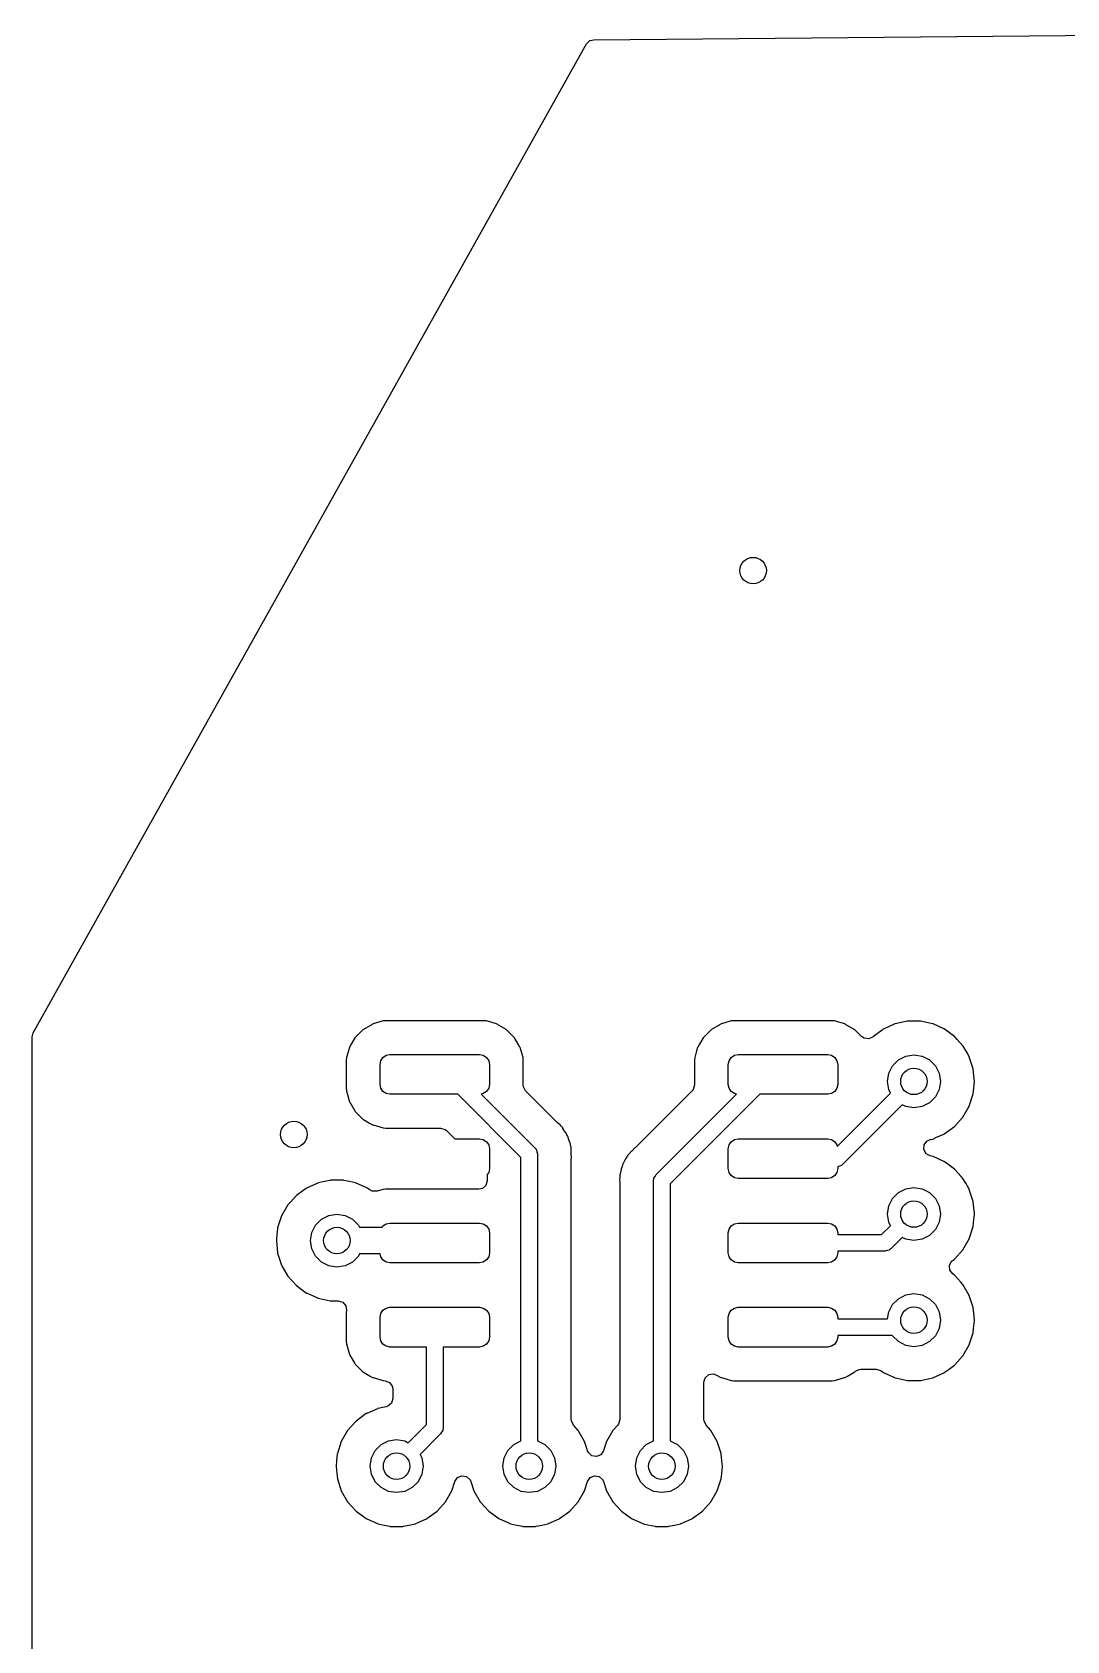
# Model space of a CAD drawing. Extents: x 3.66 to 6.11, y -3.77 to -2.3.
# Drawn here: x 3.658 to 4.272, y -3.261 to -2.306 of the extents above; entities that cross this region are included whole.
import ezdxf

# ---------------------------------------------------------------- set-up
doc = ezdxf.new("R2010")
doc.units = 0
doc.header["$MEASUREMENT"] = 0
doc.layers.add('BLACK', color=7, linetype='CONTINUOUS')

msp = doc.modelspace()

# ---------------------------------------------------------------- linework, layer by layer
at = {"layer": 'BLACK', "linetype": 'CONTINUOUS'}
for p, q in [((3.991, -2.31083), (4.49795, -2.30638)), ((3.65832, -2.90027), (3.98671, -2.31336)), ((3.98671, -2.31336), (3.98871, -2.31141)), ((3.98871, -2.31141), (3.991, -2.31083)), ((3.65768, -2.90269), (3.65832, -2.90027)), ((3.85406, -2.89845), (3.84943, -2.90308)), ((3.85433, -2.89829), (3.85406, -2.89845)), ((3.85943, -2.89527), (3.85433, -2.89829)), ((3.85433, -2.89829), (3.85433, -2.89829)), ((3.8597, -2.89511), (3.85943, -2.89527)), ((3.85943, -2.89527), (3.85943, -2.89527)), ((3.86, -2.89503), (3.8597, -2.89511)), ((3.86206, -2.89443), (3.86, -2.89503)), ((3.86, -2.89503), (3.86, -2.89503)), ((3.86599, -2.89328), (3.86206, -2.89443)), ((3.86624, -2.89327), (3.86599, -2.89328)), ((3.86736, -2.89318), (3.86624, -2.89327)), ((3.86624, -2.89327), (3.86624, -2.89327)), ((3.86746, -2.89317), (3.86736, -2.89318)), ((3.86736, -2.89318), (3.86736, -2.89318)), ((3.92585, -2.89317), (3.86746, -2.89317)), ((3.92594, -2.89318), (3.92585, -2.89317)), ((3.92706, -2.89327), (3.92594, -2.89318)), ((3.92594, -2.89318), (3.92594, -2.89318)), ((3.92732, -2.89328), (3.92706, -2.89327)), ((3.92706, -2.89327), (3.92706, -2.89327)), ((3.93125, -2.89443), (3.92732, -2.89328)), ((3.93331, -2.89503), (3.93125, -2.89443)), ((3.93361, -2.89511), (3.93331, -2.89503)), ((3.93331, -2.89503), (3.93331, -2.89503)), ((3.93388, -2.89527), (3.93361, -2.89511)), ((3.93898, -2.89829), (3.93388, -2.89527)), ((3.93388, -2.89527), (3.93388, -2.89527)), ((3.93924, -2.89845), (3.93898, -2.89829)), ((3.93898, -2.89829), (3.93898, -2.89829)), ((3.94388, -2.90308), (3.93924, -2.89845)), ((4.06076, -2.89845), (4.05612, -2.90308)), ((4.06102, -2.89829), (4.06076, -2.89845)), ((4.06612, -2.89527), (4.06102, -2.89829)), ((4.06102, -2.89829), (4.06102, -2.89829)), ((4.06639, -2.89511), (4.06612, -2.89527)), ((4.06612, -2.89527), (4.06612, -2.89527)), ((4.06669, -2.89503), (4.06639, -2.89511)), ((4.06875, -2.89443), (4.06669, -2.89503)), ((4.06669, -2.89503), (4.06669, -2.89503)), ((4.07268, -2.89328), (4.06875, -2.89443)), ((4.07294, -2.89327), (4.07268, -2.89328)), ((4.07406, -2.89318), (4.07294, -2.89327)), ((4.07294, -2.89327), (4.07294, -2.89327)), ((4.07415, -2.89317), (4.07406, -2.89318)), ((4.07406, -2.89318), (4.07406, -2.89318)), ((4.13254, -2.89317), (4.07415, -2.89317)), ((4.13264, -2.89318), (4.13254, -2.89317)), ((4.13376, -2.89327), (4.13264, -2.89318)), ((4.13264, -2.89318), (4.13264, -2.89318)), ((4.13401, -2.89328), (4.13376, -2.89327)), ((4.13376, -2.89327), (4.13376, -2.89327)), ((4.13794, -2.89443), (4.13401, -2.89328)), ((4.14, -2.89503), (4.13794, -2.89443)), ((4.1403, -2.89511), (4.14, -2.89503)), ((4.14, -2.89503), (4.14, -2.89503)), ((4.14057, -2.89527), (4.1403, -2.89511)), ((4.14567, -2.89829), (4.14057, -2.89527)), ((4.14057, -2.89527), (4.14057, -2.89527)), ((4.14594, -2.89845), (4.14567, -2.89829)), ((4.14567, -2.89829), (4.14567, -2.89829)), ((4.14997, -2.90248), (4.14594, -2.89845)), ((4.1515, -2.90352), (4.14997, -2.90248)), ((4.15704, -2.90241), (4.15686, -2.9026)), ((4.16218, -2.89867), (4.15704, -2.90241)), ((4.16291, -2.89814), (4.16218, -2.89867)), ((4.16312, -2.89799), (4.16291, -2.89814)), ((4.16291, -2.89814), (4.16291, -2.89814)), ((4.16336, -2.89788), (4.16312, -2.89799)), ((4.16975, -2.89504), (4.16336, -2.89788)), ((4.16336, -2.89788), (4.16336, -2.89788)), ((4.16999, -2.89493), (4.16975, -2.89504)), ((4.16975, -2.89504), (4.16975, -2.89504)), ((4.17367, -2.89415), (4.16999, -2.89493)), ((4.17709, -2.89342), (4.17367, -2.89415)), ((4.17734, -2.89337), (4.17709, -2.89342)), ((4.17709, -2.89342), (4.17709, -2.89342)), ((4.18486, -2.89337), (4.17734, -2.89337)), ((4.18512, -2.89342), (4.18486, -2.89337)), ((4.18854, -2.89415), (4.18512, -2.89342)), ((4.18512, -2.89342), (4.18512, -2.89342)), ((4.19222, -2.89493), (4.18854, -2.89415)), ((4.19245, -2.89504), (4.19222, -2.89493)), ((4.19885, -2.89788), (4.19245, -2.89504)), ((4.19245, -2.89504), (4.19245, -2.89504)), ((4.19908, -2.89799), (4.19885, -2.89788)), ((4.19885, -2.89788), (4.19885, -2.89788)), ((4.1993, -2.89814), (4.19908, -2.89799)), ((4.20002, -2.89867), (4.1993, -2.89814)), ((4.1993, -2.89814), (4.1993, -2.89814)), ((4.20517, -2.90241), (4.20002, -2.89867)), ((4.20534, -2.9026), (4.20517, -2.90241)), ((3.65768, -3.76258), (3.65768, -2.90269)), ((3.84541, -2.91107), (3.84427, -2.91501)), ((3.84601, -2.90902), (3.84541, -2.91107)), ((3.8461, -2.90872), (3.84601, -2.90902)), ((3.84601, -2.90902), (3.84601, -2.90902)), ((3.84711, -2.90701), (3.8461, -2.90872)), ((3.84927, -2.90335), (3.84711, -2.90701)), ((3.84943, -2.90308), (3.84927, -2.90335)), ((3.84927, -2.90335), (3.84927, -2.90335)), ((3.94403, -2.90335), (3.94388, -2.90308)), ((3.94404, -2.90335), (3.94403, -2.90335)), ((3.9462, -2.90701), (3.94404, -2.90335)), ((3.94721, -2.90872), (3.9462, -2.90701)), ((3.9473, -2.90902), (3.94721, -2.90872)), ((3.94789, -2.91107), (3.9473, -2.90902)), ((3.9473, -2.90902), (3.9473, -2.90902)), ((3.94904, -2.91501), (3.94789, -2.91107)), ((4.05211, -2.91107), (4.05096, -2.91501)), ((4.0527, -2.90902), (4.05211, -2.91107)), ((4.05279, -2.90872), (4.0527, -2.90902)), ((4.0527, -2.90902), (4.0527, -2.90902)), ((4.0538, -2.90701), (4.05279, -2.90872)), ((4.05596, -2.90335), (4.0538, -2.90701)), ((4.05612, -2.90308), (4.05596, -2.90335)), ((4.05596, -2.90335), (4.05596, -2.90335)), ((4.15428, -2.90387), (4.1515, -2.90352)), ((4.1568, -2.90266), (4.15428, -2.90387)), ((4.15686, -2.9026), (4.1568, -2.90266)), ((4.20683, -2.90425), (4.20534, -2.9026)), ((4.20534, -2.9026), (4.20534, -2.9026)), ((4.2102, -2.90799), (4.20683, -2.90425)), ((4.21033, -2.90822), (4.2102, -2.90799)), ((4.213, -2.91285), (4.21033, -2.90822)), ((3.84427, -2.91501), (3.84415, -2.91648)), ((3.84415, -2.91648), (3.84415, -2.93352)), ((3.86417, -2.91909), (3.86462, -2.91683)), ((3.86417, -2.93091), (3.86417, -2.91909)), ((3.86462, -2.91683), (3.8659, -2.91492)), ((3.8659, -2.91492), (3.86782, -2.91364)), ((3.86782, -2.91364), (3.87008, -2.91319)), ((3.87008, -2.91319), (3.92323, -2.91319)), ((3.92323, -2.91319), (3.92549, -2.91364)), ((3.92549, -2.91364), (3.9274, -2.91492)), ((3.9274, -2.91492), (3.92868, -2.91683)), ((3.92868, -2.91683), (3.92913, -2.91909)), ((3.92913, -2.91909), (3.92913, -2.93091)), ((3.94915, -2.91648), (3.94904, -2.91501)), ((3.94915, -2.93125), (3.94915, -2.91648)), ((4.05096, -2.91501), (4.05085, -2.91648)), ((4.05085, -2.91648), (4.05085, -2.93125)), ((4.07087, -2.91909), (4.07132, -2.91683)), ((4.07087, -2.93091), (4.07087, -2.91909)), ((4.07132, -2.91683), (4.0726, -2.91492)), ((4.0726, -2.91492), (4.07451, -2.91364)), ((4.07451, -2.91364), (4.07677, -2.91319)), ((4.07677, -2.91319), (4.12992, -2.91319)), ((4.12992, -2.91319), (4.13218, -2.91364)), ((4.13218, -2.91364), (4.1341, -2.91492)), ((4.1341, -2.91492), (4.13538, -2.91683)), ((4.13538, -2.91683), (4.13583, -2.91909)), ((4.13583, -2.91909), (4.13583, -2.93091)), ((4.16613, -2.92427), (4.16836, -2.91988)), ((4.16836, -2.91988), (4.17185, -2.91639)), ((4.17185, -2.91639), (4.17624, -2.91416)), ((4.17624, -2.91416), (4.1811, -2.91339)), ((4.1811, -2.91339), (4.18597, -2.91416)), ((4.18597, -2.91416), (4.19036, -2.91639)), ((4.19036, -2.91639), (4.19384, -2.91988)), ((4.19384, -2.91988), (4.19608, -2.92427)), ((4.21396, -2.91451), (4.213, -2.91285)), ((4.21628, -2.92166), (4.21396, -2.91451)), ((4.21631, -2.92191), (4.21628, -2.92166)), ((3.86462, -2.93317), (3.86417, -2.93091)), ((3.92913, -2.93091), (3.92868, -2.93317)), ((4.07132, -2.93317), (4.07087, -2.93091)), ((4.13583, -2.93091), (4.13538, -2.93317)), ((4.16535, -2.92913), (4.16613, -2.92427)), ((4.16613, -2.934), (4.16535, -2.92913)), ((4.19608, -2.92427), (4.19685, -2.92913)), ((4.19685, -2.92913), (4.19608, -2.934)), ((4.21692, -2.9277), (4.21631, -2.92191)), ((4.21631, -2.92191), (4.21631, -2.92191)), ((4.21645, -2.93499), (4.21704, -2.92939)), ((4.21707, -2.92913), (4.21692, -2.9277)), ((4.21704, -2.92939), (4.21707, -2.92913)), ((3.84415, -2.93352), (3.84416, -2.93362)), ((3.84416, -2.93362), (3.84416, -2.93362)), ((3.84416, -2.93362), (3.84419, -2.93393)), ((3.84419, -2.93393), (3.84427, -2.93499)), ((3.84427, -2.93499), (3.84485, -2.93698)), ((3.84485, -2.93698), (3.8459, -2.9406)), ((3.8459, -2.9406), (3.8461, -2.94128)), ((3.8659, -2.93508), (3.86462, -2.93317)), ((3.86782, -2.93636), (3.8659, -2.93508)), ((3.87008, -2.93681), (3.86782, -2.93636)), ((3.91043, -2.93681), (3.87008, -2.93681)), ((3.94783, -2.97421), (3.91043, -2.93681)), ((3.92549, -2.93636), (3.92417, -2.93662)), ((3.92417, -2.93662), (3.95624, -2.9687)), ((3.9274, -2.93508), (3.92549, -2.93636)), ((3.92868, -2.93317), (3.9274, -2.93508)), ((3.94927, -2.9323), (3.94915, -2.93125)), ((3.95061, -2.93475), (3.94927, -2.9323)), ((3.96939, -2.95354), (3.95061, -2.93475)), ((4.04939, -2.93475), (4.01605, -2.96809)), ((4.02802, -2.98444), (4.07583, -2.93662)), ((4.08957, -2.93681), (4.03642, -2.98996)), ((4.05006, -2.93393), (4.04939, -2.93475)), ((4.05085, -2.93125), (4.05006, -2.93393)), ((4.0726, -2.93508), (4.07132, -2.93317)), ((4.07451, -2.93636), (4.0726, -2.93508)), ((4.07583, -2.93662), (4.07451, -2.93636)), ((4.12992, -2.93681), (4.08957, -2.93681)), ((4.13218, -2.93636), (4.12992, -2.93681)), ((4.1341, -2.93508), (4.13218, -2.93636)), ((4.13538, -2.93317), (4.1341, -2.93508)), ((4.13555, -2.96772), (4.16719, -2.93609)), ((4.16719, -2.93609), (4.16613, -2.934)), ((4.19384, -2.93839), (4.19036, -2.94187)), ((4.19608, -2.934), (4.19384, -2.93839)), ((4.21396, -2.94376), (4.21628, -2.93661)), ((4.21628, -2.93661), (4.21645, -2.93499)), ((3.8461, -2.94128), (3.84626, -2.94155)), ((3.84626, -2.94155), (3.84927, -2.94665)), ((3.84927, -2.94665), (3.84927, -2.94665)), ((3.84927, -2.94665), (3.84943, -2.94692)), ((3.84943, -2.94692), (3.85406, -2.95155)), ((4.17415, -2.94305), (4.13872, -2.97848)), ((4.17624, -2.94411), (4.17415, -2.94305)), ((4.1811, -2.94488), (4.17624, -2.94411)), ((4.18597, -2.94411), (4.1811, -2.94488)), ((4.19036, -2.94187), (4.18597, -2.94411)), ((4.21002, -2.95047), (4.2102, -2.95027)), ((4.2102, -2.95027), (4.21396, -2.94376)), ((3.85406, -2.95155), (3.85433, -2.95171)), ((3.85433, -2.95171), (3.85433, -2.95171)), ((3.85433, -2.95171), (3.85796, -2.95386)), ((3.85796, -2.95386), (3.8597, -2.95489)), ((3.8597, -2.95489), (3.86, -2.95497)), ((3.86, -2.95497), (3.86, -2.95497)), ((3.86, -2.95497), (3.86206, -2.95557)), ((3.86206, -2.95557), (3.86599, -2.95672)), ((3.86599, -2.95672), (3.86624, -2.95673)), ((3.86624, -2.95673), (3.86624, -2.95673)), ((3.86624, -2.95673), (3.86736, -2.95682)), ((3.86736, -2.95682), (3.86736, -2.95682)), ((3.86736, -2.95682), (3.86746, -2.95683)), ((3.86746, -2.95683), (3.90008, -2.95683)), ((3.90008, -2.95683), (3.90277, -2.95762)), ((3.90277, -2.95762), (3.90359, -2.95828)), ((3.90359, -2.95828), (3.9085, -2.96319)), ((3.96974, -2.95386), (3.96939, -2.95354)), ((3.97108, -2.95497), (3.96974, -2.95386)), ((3.97126, -2.95522), (3.97108, -2.95497)), ((3.97155, -2.95561), (3.97126, -2.95522)), ((3.97206, -2.9562), (3.97155, -2.95561)), ((3.97262, -2.95677), (3.97206, -2.9562)), ((3.97278, -2.95704), (3.97262, -2.95677)), ((3.97351, -2.95827), (3.97278, -2.95704)), ((3.97278, -2.95704), (3.97278, -2.95704)), ((3.97376, -2.95866), (3.97351, -2.95827)), ((3.97479, -2.96006), (3.97376, -2.95866)), ((4.19908, -2.96028), (4.20517, -2.95586)), ((4.20517, -2.95586), (4.20539, -2.95561)), ((4.20539, -2.95561), (4.21002, -2.95047)), ((4.21002, -2.95047), (4.21002, -2.95047)), ((3.9085, -2.96319), (3.92323, -2.96319)), ((3.92323, -2.96319), (3.92549, -2.96364)), ((3.92549, -2.96364), (3.9274, -2.96492)), ((3.9274, -2.96492), (3.92868, -2.96683)), ((3.92868, -2.96683), (3.92913, -2.96909)), ((3.92913, -2.96909), (3.92913, -2.98091)), ((3.95624, -2.9687), (3.95676, -2.9694)), ((3.95676, -2.9694), (3.9569, -2.96952)), ((3.97508, -2.96081), (3.97479, -2.96006)), ((3.97542, -2.9615), (3.97508, -2.96081)), ((3.97567, -2.96192), (3.97542, -2.9615)), ((3.97583, -2.96219), (3.97567, -2.96192)), ((3.97567, -2.96192), (3.97567, -2.96192)), ((3.97591, -2.96249), (3.97583, -2.96219)), ((3.97631, -2.96386), (3.97591, -2.96249)), ((3.97591, -2.96249), (3.97591, -2.96249)), ((3.97646, -2.9643), (3.97631, -2.96386)), ((3.9767, -2.9649), (3.97646, -2.9643)), ((3.97711, -2.96592), (3.9767, -2.9649)), ((3.97714, -2.96623), (3.97711, -2.96592)), ((3.97721, -2.96671), (3.97714, -2.96623)), ((3.97714, -2.96623), (3.97714, -2.96623)), ((3.97736, -2.96748), (3.97721, -2.96671)), ((3.97759, -2.96824), (3.97736, -2.96748)), ((3.9776, -2.96855), (3.97759, -2.96824)), ((3.97764, -2.96998), (3.9776, -2.96855)), ((4.01526, -2.96878), (4.01364, -2.97051)), ((4.01547, -2.96855), (4.01526, -2.96878)), ((4.01573, -2.96839), (4.01547, -2.96855)), ((4.01605, -2.96809), (4.01573, -2.96839)), ((4.07087, -2.96909), (4.07132, -2.96683)), ((4.07087, -2.98091), (4.07087, -2.96909)), ((4.07132, -2.96683), (4.0726, -2.96492)), ((4.0726, -2.96492), (4.07451, -2.96364)), ((4.07451, -2.96364), (4.07677, -2.96319)), ((4.07677, -2.96319), (4.12992, -2.96319)), ((4.12992, -2.96319), (4.13218, -2.96364)), ((4.13218, -2.96364), (4.1341, -2.96492)), ((4.1341, -2.96492), (4.13538, -2.96683)), ((4.13538, -2.96683), (4.13555, -2.96772)), ((4.18693, -2.96958), (4.18712, -2.96679)), ((4.18712, -2.96679), (4.18878, -2.96455)), ((4.18878, -2.96455), (4.19074, -2.96365)), ((4.19074, -2.96365), (4.19222, -2.96334)), ((4.19222, -2.96334), (4.19412, -2.96249)), ((4.19412, -2.96249), (4.19885, -2.96039)), ((4.19885, -2.96039), (4.19908, -2.96028)), ((4.19885, -2.96039), (4.19885, -2.96039)), ((3.94783, -3.14253), (3.94783, -2.97421)), ((3.9569, -2.96952), (3.95693, -2.96962)), ((3.95693, -2.96962), (3.95708, -2.96983)), ((3.95708, -2.96983), (3.95734, -2.97101)), ((3.95734, -2.97101), (3.95768, -2.97218)), ((3.95768, -2.97218), (3.95768, -3.14253)), ((3.97768, -2.97045), (3.97764, -2.96998)), ((3.9777, -2.97061), (3.97768, -2.97045)), ((3.9777, -2.9717), (3.9777, -2.97061)), ((3.9777, -2.97186), (3.9777, -2.9717)), ((3.97778, -2.97454), (3.9777, -2.97186)), ((3.9777, -2.97528), (3.97772, -2.97484)), ((3.9777, -3.12982), (3.9777, -2.97528)), ((3.97772, -2.97484), (3.97778, -2.97454)), ((4.00812, -2.97867), (4.00804, -2.97897)), ((4.00896, -2.97714), (4.00812, -2.97867)), ((4.00917, -2.97672), (4.00896, -2.97714)), ((4.00973, -2.97541), (4.00917, -2.97672)), ((4.00986, -2.97513), (4.00973, -2.97541)), ((4.00973, -2.97541), (4.00973, -2.97541)), ((4.01035, -2.9745), (4.00986, -2.97513)), ((4.01077, -2.97385), (4.01035, -2.9745)), ((4.01101, -2.97342), (4.01077, -2.97385)), ((4.01116, -2.97315), (4.01101, -2.97342)), ((4.01101, -2.97342), (4.01101, -2.97342)), ((4.01235, -2.97188), (4.01116, -2.97315)), ((4.01265, -2.97152), (4.01235, -2.97188)), ((4.01275, -2.9714), (4.01265, -2.97152)), ((4.01353, -2.97062), (4.01275, -2.9714)), ((4.01364, -2.97051), (4.01353, -2.97062)), ((4.13872, -2.97848), (4.13801, -2.979)), ((4.18828, -2.97203), (4.18693, -2.96958)), ((4.19074, -2.97336), (4.18828, -2.97203)), ((4.19222, -2.97367), (4.19074, -2.97336)), ((4.19245, -2.97378), (4.19222, -2.97367)), ((4.19885, -2.97662), (4.19245, -2.97378)), ((4.19245, -2.97378), (4.19245, -2.97378)), ((4.19908, -2.97673), (4.19885, -2.97662)), ((4.19885, -2.97662), (4.19885, -2.97662)), ((4.1993, -2.97688), (4.19908, -2.97673)), ((4.20127, -2.97831), (4.1993, -2.97688)), ((4.1993, -2.97688), (4.1993, -2.97688)), ((4.20517, -2.98115), (4.20127, -2.97831)), ((3.83457, -2.98791), (3.83115, -2.98864)), ((3.83482, -2.98785), (3.83457, -2.98791)), ((3.83457, -2.98791), (3.83457, -2.98791)), ((3.84234, -2.98785), (3.83482, -2.98785)), ((3.8426, -2.98791), (3.84234, -2.98785)), ((3.84602, -2.98864), (3.8426, -2.98791)), ((3.8426, -2.98791), (3.8426, -2.98791)), ((3.92781, -2.98821), (3.92703, -2.99089)), ((3.92868, -2.98317), (3.92781, -2.98448)), ((3.92781, -2.98448), (3.92781, -2.98456)), ((3.92781, -2.98456), (3.92781, -2.98821)), ((3.92913, -2.98091), (3.92868, -2.98317)), ((4.00649, -2.98635), (4.00637, -2.98713)), ((4.00637, -2.98713), (4.0064, -2.98744)), ((4.0064, -2.98744), (4.00653, -2.98887)), ((4.00656, -2.98557), (4.00649, -2.98635)), ((4.00699, -2.98309), (4.00656, -2.98477)), ((4.00656, -2.98477), (4.00656, -2.98557)), ((4.00708, -2.98263), (4.00699, -2.98309)), ((4.00731, -2.98122), (4.00708, -2.98263)), ((4.00736, -2.98091), (4.00731, -2.98122)), ((4.00731, -2.98122), (4.00731, -2.98122)), ((4.00767, -2.98018), (4.00736, -2.98091)), ((4.00792, -2.97944), (4.00767, -2.98018)), ((4.00804, -2.97897), (4.00792, -2.97944)), ((4.00804, -2.97897), (4.00804, -2.97897)), ((4.02657, -2.98792), (4.0267, -2.98706)), ((4.02657, -3.14253), (4.02657, -2.98792)), ((4.02669, -2.98687), (4.02674, -2.98678)), ((4.0267, -2.98706), (4.02669, -2.98687)), ((4.02674, -2.98678), (4.02678, -2.98653)), ((4.02678, -2.98653), (4.02743, -2.98551)), ((4.02743, -2.98551), (4.02802, -2.98444)), ((4.07132, -2.98317), (4.07087, -2.98091)), ((4.0726, -2.98508), (4.07132, -2.98317)), ((4.07451, -2.98636), (4.0726, -2.98508)), ((4.07677, -2.98681), (4.07451, -2.98636)), ((4.12992, -2.98681), (4.07677, -2.98681)), ((4.13218, -2.98636), (4.12992, -2.98681)), ((4.1341, -2.98508), (4.13218, -2.98636)), ((4.13538, -2.98317), (4.1341, -2.98508)), ((4.13583, -2.98091), (4.13538, -2.98317)), ((4.1364, -2.97958), (4.13583, -2.97975)), ((4.13583, -2.97975), (4.13583, -2.98091)), ((4.13758, -2.97932), (4.1364, -2.97958)), ((4.13779, -2.97917), (4.13758, -2.97932)), ((4.13789, -2.97914), (4.13779, -2.97917)), ((4.13801, -2.979), (4.13789, -2.97914)), ((4.20534, -2.98134), (4.20517, -2.98115)), ((4.20915, -2.98557), (4.20534, -2.98134)), ((4.20534, -2.98134), (4.20534, -2.98134)), ((4.2102, -2.98673), (4.20915, -2.98557)), ((4.21181, -2.98952), (4.2102, -2.98673)), ((3.81434, -2.99709), (3.81113, -3.00065)), ((3.81452, -2.9969), (3.81434, -2.99709)), ((3.81434, -2.99709), (3.81434, -2.99709)), ((3.81842, -2.99406), (3.81452, -2.9969)), ((3.82039, -2.99263), (3.81842, -2.99406)), ((3.8206, -2.99248), (3.82039, -2.99263)), ((3.82039, -2.99263), (3.82039, -2.99263)), ((3.82084, -2.99237), (3.8206, -2.99248)), ((3.82723, -2.98952), (3.82084, -2.99237)), ((3.82084, -2.99237), (3.82084, -2.99237)), ((3.82747, -2.98942), (3.82723, -2.98952)), ((3.82723, -2.98952), (3.82723, -2.98952)), ((3.83115, -2.98864), (3.82747, -2.98942)), ((3.8497, -2.98942), (3.84602, -2.98864)), ((3.84993, -2.98952), (3.8497, -2.98942)), ((3.85633, -2.99237), (3.84993, -2.98952)), ((3.84993, -2.98952), (3.84993, -2.98952)), ((3.85657, -2.99248), (3.85633, -2.99237)), ((3.85633, -2.99237), (3.85633, -2.99237)), ((3.85809, -2.99358), (3.85657, -2.99248)), ((3.85959, -2.99432), (3.85809, -2.99358)), ((3.86239, -2.99433), (3.85959, -2.99432)), ((3.86599, -2.99328), (3.86239, -2.99433)), ((3.86624, -2.99327), (3.86599, -2.99328)), ((3.86736, -2.99318), (3.86624, -2.99327)), ((3.86624, -2.99327), (3.86624, -2.99327)), ((3.86746, -2.99317), (3.86736, -2.99318)), ((3.86736, -2.99318), (3.86736, -2.99318)), ((3.92285, -2.99317), (3.86746, -2.99317)), ((3.92492, -2.99272), (3.92285, -2.99317)), ((3.92703, -2.99089), (3.92492, -2.99272)), ((4.00653, -2.98887), (4.00656, -2.98933)), ((4.00656, -2.98933), (4.00656, -3.12982)), ((4.03642, -2.98996), (4.03642, -3.14253)), ((4.16836, -2.99862), (4.17185, -2.99513)), ((4.17185, -2.99513), (4.17624, -2.9929)), ((4.17624, -2.9929), (4.1811, -2.99213)), ((4.1811, -2.99213), (4.18597, -2.9929)), ((4.18597, -2.9929), (4.19036, -2.99513)), ((4.19036, -2.99513), (4.19384, -2.99862)), ((4.21369, -2.99278), (4.21181, -2.98952)), ((4.21396, -2.99325), (4.21369, -2.99278)), ((4.21628, -3.0004), (4.21396, -2.99325)), ((3.80949, -3.00248), (3.80573, -3.00899)), ((3.81113, -3.00065), (3.80949, -3.00248)), ((4.16535, -3.00787), (4.16613, -3.00301)), ((4.16613, -3.00301), (4.16836, -2.99862)), ((4.19384, -2.99862), (4.19608, -3.00301)), ((4.19608, -3.00301), (4.19685, -3.00787)), ((4.21631, -3.00065), (4.21628, -3.0004)), ((4.21704, -3.00762), (4.21631, -3.00065)), ((4.21631, -3.00065), (4.21631, -3.00065)), ((3.80338, -3.0164), (3.80276, -3.02225)), ((3.8034, -3.01614), (3.80338, -3.0164)), ((3.80338, -3.0164), (3.80338, -3.0164)), ((3.80573, -3.00899), (3.8034, -3.01614)), ((3.82361, -3.01876), (3.82584, -3.01437)), ((3.82584, -3.01437), (3.82933, -3.01088)), ((3.82933, -3.01088), (3.83372, -3.00864)), ((3.83372, -3.00864), (3.83858, -3.00787)), ((3.83858, -3.00787), (3.84345, -3.00864)), ((3.84345, -3.00864), (3.84784, -3.01088)), ((3.84784, -3.01088), (3.85132, -3.01437)), ((3.85132, -3.01437), (3.85203, -3.01575)), ((3.85203, -3.01575), (3.86535, -3.01575)), ((3.86535, -3.01575), (3.8659, -3.01492)), ((3.8659, -3.01492), (3.86782, -3.01364)), ((3.86782, -3.01364), (3.87008, -3.01319)), ((3.87008, -3.01319), (3.92323, -3.01319)), ((3.92323, -3.01319), (3.92549, -3.01364)), ((3.92549, -3.01364), (3.9274, -3.01492)), ((3.9274, -3.01492), (3.92868, -3.01683)), ((3.92868, -3.01683), (3.92913, -3.01909)), ((4.07087, -3.01909), (4.07132, -3.01683)), ((4.07132, -3.01683), (4.0726, -3.01492)), ((4.0726, -3.01492), (4.07451, -3.01364)), ((4.07451, -3.01364), (4.07677, -3.01319)), ((4.07677, -3.01319), (4.12992, -3.01319)), ((4.12992, -3.01319), (4.13218, -3.01364)), ((4.13218, -3.01364), (4.1341, -3.01492)), ((4.1341, -3.01492), (4.13538, -3.01683)), ((4.13538, -3.01683), (4.13583, -3.01909)), ((4.16194, -3.02008), (4.16719, -3.01483)), ((4.16613, -3.01274), (4.16535, -3.00787)), ((4.16719, -3.01483), (4.16613, -3.01274)), ((4.19384, -3.01713), (4.19036, -3.02061)), ((4.19608, -3.01274), (4.19384, -3.01713)), ((4.19685, -3.00787), (4.19608, -3.01274)), ((4.21396, -3.0225), (4.21628, -3.01535)), ((4.21628, -3.01535), (4.21654, -3.01285)), ((4.21654, -3.01285), (4.21704, -3.00813)), ((4.21707, -3.00787), (4.21704, -3.00762)), ((4.21704, -3.00813), (4.21707, -3.00787)), ((3.80276, -3.02225), (3.80262, -3.02362)), ((3.80262, -3.02362), (3.8034, -3.0311)), ((3.82283, -3.02362), (3.82361, -3.01876)), ((3.82361, -3.02849), (3.82283, -3.02362)), ((3.92913, -3.01909), (3.92913, -3.03091)), ((4.07087, -3.03091), (4.07087, -3.01909)), ((4.13583, -3.01909), (4.13583, -3.02008)), ((4.13583, -3.02008), (4.16194, -3.02008)), ((4.17415, -3.02179), (4.16746, -3.02848)), ((4.17624, -3.02285), (4.17415, -3.02179)), ((4.1811, -3.02362), (4.17624, -3.02285)), ((4.18597, -3.02285), (4.1811, -3.02362)), ((4.19036, -3.02061), (4.18597, -3.02285)), ((4.2102, -3.02901), (4.21396, -3.0225)), ((3.8034, -3.0311), (3.80573, -3.03825)), ((3.82584, -3.03288), (3.82361, -3.02849)), ((3.82933, -3.03636), (3.82584, -3.03288)), ((3.85132, -3.03288), (3.84784, -3.03636)), ((3.85203, -3.0315), (3.85132, -3.03288)), ((3.86429, -3.0315), (3.85203, -3.0315)), ((3.86462, -3.03317), (3.86429, -3.0315)), ((3.8659, -3.03508), (3.86462, -3.03317)), ((3.86782, -3.03636), (3.8659, -3.03508)), ((3.9274, -3.03508), (3.92549, -3.03636)), ((3.92868, -3.03317), (3.9274, -3.03508)), ((3.92913, -3.03091), (3.92868, -3.03317)), ((4.07132, -3.03317), (4.07087, -3.03091)), ((4.0726, -3.03508), (4.07132, -3.03317)), ((4.07451, -3.03636), (4.0726, -3.03508)), ((4.1341, -3.03508), (4.13218, -3.03636)), ((4.13538, -3.03317), (4.1341, -3.03508)), ((4.13583, -3.03091), (4.13538, -3.03317)), ((4.16398, -3.02992), (4.13583, -3.02992)), ((4.13583, -3.02992), (4.13583, -3.03091)), ((4.16514, -3.02958), (4.16398, -3.02992)), ((4.16632, -3.02932), (4.16514, -3.02958)), ((4.16653, -3.02917), (4.16632, -3.02932)), ((4.16664, -3.02914), (4.16653, -3.02917)), ((4.16675, -3.029), (4.16664, -3.02914)), ((4.16746, -3.02848), (4.16675, -3.029)), ((4.20218, -3.03838), (4.20349, -3.03591)), ((4.20349, -3.03591), (4.20413, -3.03536)), ((4.20413, -3.03536), (4.20496, -3.03475)), ((4.20496, -3.03475), (4.20517, -3.0346)), ((4.20496, -3.03475), (4.20496, -3.03475)), ((4.20517, -3.0346), (4.20534, -3.03441)), ((4.20534, -3.03441), (4.21002, -3.02921)), ((4.21002, -3.02921), (4.2102, -3.02901)), ((4.21002, -3.02921), (4.21002, -3.02921)), ((3.80573, -3.03825), (3.80586, -3.03848)), ((3.80586, -3.03848), (3.80586, -3.03848)), ((3.80586, -3.03848), (3.80612, -3.03893)), ((3.80612, -3.03893), (3.80949, -3.04476)), ((3.80949, -3.04476), (3.81452, -3.05035)), ((3.83372, -3.0386), (3.82933, -3.03636)), ((3.83858, -3.03937), (3.83372, -3.0386)), ((3.84345, -3.0386), (3.83858, -3.03937)), ((3.84784, -3.03636), (3.84345, -3.0386)), ((3.87008, -3.03681), (3.86782, -3.03636)), ((3.92323, -3.03681), (3.87008, -3.03681)), ((3.92549, -3.03636), (3.92323, -3.03681)), ((4.07677, -3.03681), (4.07451, -3.03636)), ((4.12992, -3.03681), (4.07677, -3.03681)), ((4.13218, -3.03636), (4.12992, -3.03681)), ((4.20242, -3.04117), (4.20218, -3.03838)), ((4.20413, -3.04338), (4.20242, -3.04117)), ((4.20517, -3.04414), (4.20413, -3.04338)), ((4.20534, -3.04433), (4.20517, -3.04414)), ((4.20895, -3.04834), (4.20534, -3.04433)), ((4.20534, -3.04433), (4.20534, -3.04433)), ((3.81452, -3.05035), (3.8206, -3.05477)), ((3.8206, -3.05477), (3.82084, -3.05487)), ((3.82084, -3.05487), (3.82084, -3.05487)), ((3.82084, -3.05487), (3.82446, -3.05649)), ((4.17624, -3.05589), (4.1811, -3.05512)), ((4.1811, -3.05512), (4.18597, -3.05589)), ((4.2102, -3.04973), (4.20895, -3.04834)), ((4.21396, -3.05624), (4.2102, -3.04973)), ((3.82446, -3.05649), (3.82747, -3.05783)), ((3.82747, -3.05783), (3.83098, -3.05857)), ((3.83098, -3.05857), (3.83457, -3.05934)), ((3.83457, -3.05934), (3.83457, -3.05934)), ((3.83457, -3.05934), (3.83482, -3.05939)), ((3.83482, -3.05939), (3.83937, -3.05939)), ((3.83937, -3.05939), (3.84205, -3.06018)), ((3.84205, -3.06018), (3.84388, -3.06229)), ((3.84388, -3.06229), (3.84422, -3.065)), ((3.8659, -3.06492), (3.86782, -3.06364)), ((3.86782, -3.06364), (3.87008, -3.06319)), ((3.87008, -3.06319), (3.92323, -3.06319)), ((3.92323, -3.06319), (3.92549, -3.06364)), ((3.92549, -3.06364), (3.9274, -3.06492)), ((4.0726, -3.06492), (4.07451, -3.06364)), ((4.07451, -3.06364), (4.07677, -3.06319)), ((4.07677, -3.06319), (4.12992, -3.06319)), ((4.12992, -3.06319), (4.13218, -3.06364)), ((4.13218, -3.06364), (4.1341, -3.06492)), ((4.16613, -3.066), (4.16836, -3.06161)), ((4.16836, -3.06161), (4.17185, -3.05813)), ((4.17185, -3.05813), (4.17624, -3.05589)), ((4.18597, -3.05589), (4.19036, -3.05813)), ((4.19036, -3.05813), (4.19384, -3.06161)), ((4.19384, -3.06161), (4.19608, -3.066)), ((4.21628, -3.06339), (4.21396, -3.05624)), ((4.21631, -3.06365), (4.21628, -3.06339)), ((4.21662, -3.06659), (4.21631, -3.06365)), ((4.21631, -3.06365), (4.21631, -3.06365)), ((3.84427, -3.06501), (3.84415, -3.06648)), ((3.84415, -3.06648), (3.84415, -3.08352)), ((3.84422, -3.065), (3.84427, -3.06501)), ((3.86417, -3.06909), (3.86462, -3.06683)), ((3.86417, -3.08091), (3.86417, -3.06909)), ((3.86462, -3.06683), (3.8659, -3.06492)), ((3.9274, -3.06492), (3.92868, -3.06683)), ((3.92868, -3.06683), (3.92913, -3.06909)), ((3.92913, -3.06909), (3.92913, -3.08091)), ((4.07087, -3.06909), (4.07132, -3.06683)), ((4.07087, -3.08091), (4.07087, -3.06909)), ((4.07132, -3.06683), (4.0726, -3.06492)), ((4.1341, -3.06492), (4.13538, -3.06683)), ((4.13538, -3.06683), (4.13583, -3.06909)), ((4.13583, -3.06909), (4.13583, -3.07008)), ((4.13583, -3.07008), (4.16548, -3.07008)), ((4.16548, -3.07008), (4.16613, -3.066)), ((4.19608, -3.066), (4.19685, -3.07087)), ((4.19685, -3.07087), (4.19608, -3.07573)), ((4.21655, -3.07582), (4.21704, -3.07112)), ((4.21707, -3.07087), (4.21662, -3.06659)), ((4.21704, -3.07112), (4.21707, -3.07087)), ((3.84415, -3.08352), (3.84427, -3.08499)), ((3.86462, -3.08317), (3.86417, -3.08091)), ((3.8659, -3.08508), (3.86462, -3.08317)), ((3.92868, -3.08317), (3.9274, -3.08508)), ((3.92913, -3.08091), (3.92868, -3.08317)), ((4.07132, -3.08317), (4.07087, -3.08091)), ((4.0726, -3.08508), (4.07132, -3.08317)), ((4.13538, -3.08317), (4.1341, -3.08508)), ((4.13583, -3.08091), (4.13538, -3.08317)), ((4.16826, -3.07992), (4.13583, -3.07992)), ((4.13583, -3.07992), (4.13583, -3.08091)), ((4.16836, -3.08012), (4.16826, -3.07992)), ((4.17185, -3.08361), (4.16836, -3.08012)), ((4.17624, -3.08584), (4.17185, -3.08361)), ((4.19036, -3.08361), (4.18597, -3.08584)), ((4.19384, -3.08012), (4.19036, -3.08361)), ((4.19608, -3.07573), (4.19384, -3.08012)), ((4.21396, -3.08549), (4.21628, -3.07834)), ((4.21628, -3.07834), (4.21655, -3.07582)), ((3.84427, -3.08499), (3.8461, -3.09128)), ((3.8461, -3.09128), (3.84626, -3.09155)), ((3.84626, -3.09155), (3.84927, -3.09665)), ((3.86782, -3.08636), (3.8659, -3.08508)), ((3.87008, -3.08681), (3.86782, -3.08636)), ((3.89173, -3.08681), (3.87008, -3.08681)), ((3.89173, -3.1328), (3.89173, -3.08681)), ((3.92323, -3.08681), (3.90157, -3.08681)), ((3.90157, -3.08681), (3.90157, -3.13484)), ((3.92549, -3.08636), (3.92323, -3.08681)), ((3.9274, -3.08508), (3.92549, -3.08636)), ((4.07451, -3.08636), (4.0726, -3.08508)), ((4.07677, -3.08681), (4.07451, -3.08636)), ((4.12992, -3.08681), (4.07677, -3.08681)), ((4.13218, -3.08636), (4.12992, -3.08681)), ((4.1341, -3.08508), (4.13218, -3.08636)), ((4.1811, -3.08661), (4.17624, -3.08584)), ((4.18597, -3.08584), (4.1811, -3.08661)), ((4.2069, -3.09567), (4.21002, -3.0922)), ((4.21002, -3.0922), (4.2102, -3.09201)), ((4.21002, -3.0922), (4.21002, -3.0922)), ((4.2102, -3.09201), (4.21396, -3.08549)), ((3.84927, -3.09665), (3.84927, -3.09665)), ((3.84927, -3.09665), (3.84943, -3.09692)), ((3.84943, -3.09692), (3.85406, -3.10155)), ((3.85406, -3.10155), (3.85433, -3.10171)), ((3.85433, -3.10171), (3.85433, -3.10171)), ((3.85433, -3.10171), (3.85829, -3.10405)), ((4.05934, -3.10318), (4.0621, -3.10279)), ((4.0621, -3.10279), (4.06392, -3.10343)), ((4.14171, -3.10405), (4.14567, -3.10171)), ((4.14567, -3.10171), (4.14594, -3.10155)), ((4.14567, -3.10171), (4.14567, -3.10171)), ((4.14594, -3.10155), (4.14616, -3.10133)), ((4.14616, -3.10133), (4.1464, -3.10114)), ((4.1464, -3.10114), (4.14645, -3.1012)), ((4.14645, -3.1012), (4.14855, -3.10005)), ((4.14855, -3.10005), (4.1496, -3.09994)), ((4.1496, -3.09994), (4.15866, -3.09994)), ((4.15866, -3.09994), (4.16134, -3.10073)), ((4.16134, -3.10073), (4.16157, -3.10089)), ((4.16157, -3.10089), (4.16249, -3.10155)), ((4.16249, -3.10155), (4.16312, -3.10201)), ((4.16312, -3.10201), (4.16336, -3.10212)), ((4.16336, -3.10212), (4.16336, -3.10212)), ((4.16336, -3.10212), (4.16958, -3.10489)), ((4.19263, -3.10489), (4.19885, -3.10212)), ((4.19885, -3.10212), (4.19908, -3.10201)), ((4.19885, -3.10212), (4.19885, -3.10212)), ((4.19908, -3.10201), (4.19972, -3.10155)), ((4.19972, -3.10155), (4.20194, -3.09994)), ((4.20194, -3.09994), (4.20517, -3.09759)), ((4.20517, -3.09759), (4.2069, -3.09567)), ((3.85829, -3.10405), (3.8597, -3.10489)), ((3.8597, -3.10489), (3.86, -3.10497)), ((3.86, -3.10497), (3.86, -3.10497)), ((3.86, -3.10497), (3.86206, -3.10557)), ((3.86206, -3.10557), (3.86599, -3.10672)), ((3.86599, -3.10672), (3.86624, -3.10673)), ((3.86624, -3.10673), (3.86624, -3.10673)), ((3.86624, -3.10673), (3.86714, -3.10681)), ((3.86714, -3.10681), (3.86975, -3.1078)), ((3.86975, -3.1078), (3.87141, -3.11005)), ((3.87141, -3.11005), (3.87171, -3.11175)), ((3.87171, -3.11175), (3.87171, -3.11739)), ((4.05644, -3.1077), (4.05722, -3.10501)), ((4.05644, -3.12982), (4.05644, -3.1077)), ((4.05722, -3.10501), (4.05934, -3.10318)), ((4.06392, -3.10343), (4.06639, -3.10489)), ((4.06639, -3.10489), (4.06669, -3.10497)), ((4.06669, -3.10497), (4.06669, -3.10497)), ((4.06669, -3.10497), (4.06875, -3.10557)), ((4.06875, -3.10557), (4.07268, -3.10672)), ((4.07268, -3.10672), (4.07294, -3.10673)), ((4.07294, -3.10673), (4.07294, -3.10673)), ((4.07294, -3.10673), (4.07406, -3.10682)), ((4.07406, -3.10682), (4.07406, -3.10682)), ((4.07406, -3.10682), (4.07415, -3.10683)), ((4.07415, -3.10683), (4.13254, -3.10683)), ((4.13254, -3.10683), (4.13264, -3.10682)), ((4.13264, -3.10682), (4.13376, -3.10673)), ((4.13264, -3.10682), (4.13264, -3.10682)), ((4.13376, -3.10673), (4.13401, -3.10672)), ((4.13376, -3.10673), (4.13376, -3.10673)), ((4.13401, -3.10672), (4.13794, -3.10557)), ((4.13794, -3.10557), (4.14, -3.10497)), ((4.14, -3.10497), (4.1403, -3.10489)), ((4.14, -3.10497), (4.14, -3.10497)), ((4.1403, -3.10489), (4.14171, -3.10405)), ((4.16958, -3.10489), (4.16999, -3.10507)), ((4.16999, -3.10507), (4.17367, -3.10585)), ((4.17367, -3.10585), (4.17709, -3.10658)), ((4.17709, -3.10658), (4.17709, -3.10658)), ((4.17709, -3.10658), (4.17734, -3.10663)), ((4.17734, -3.10663), (4.18486, -3.10663)), ((4.18486, -3.10663), (4.18512, -3.10658)), ((4.18512, -3.10658), (4.18854, -3.10585)), ((4.18512, -3.10658), (4.18512, -3.10658)), ((4.18854, -3.10585), (4.19222, -3.10507)), ((4.19222, -3.10507), (4.19263, -3.10489)), ((3.86881, -3.1219), (3.86778, -3.12224)), ((3.87093, -3.12007), (3.86881, -3.1219)), ((3.87171, -3.11739), (3.87093, -3.12007)), ((3.84978, -3.13095), (3.84711, -3.1339)), ((3.84995, -3.13075), (3.84978, -3.13095)), ((3.84978, -3.13095), (3.84978, -3.13095)), ((3.85603, -3.12633), (3.84995, -3.13075)), ((3.85627, -3.12623), (3.85603, -3.12633)), ((3.86266, -3.12338), (3.85627, -3.12623)), ((3.85627, -3.12623), (3.85627, -3.12623)), ((3.8629, -3.12328), (3.86266, -3.12338)), ((3.86266, -3.12338), (3.86266, -3.12338)), ((3.86778, -3.12224), (3.8629, -3.12328)), ((3.97776, -3.13062), (3.9777, -3.12982)), ((3.97897, -3.13314), (3.97776, -3.13062)), ((4.00656, -3.12982), (4.00577, -3.1325)), ((4.0565, -3.13062), (4.05644, -3.12982)), ((4.05771, -3.13314), (4.0565, -3.13062)), ((3.84492, -3.13634), (3.84116, -3.14285)), ((3.84711, -3.1339), (3.84492, -3.13634)), ((3.88097, -3.14357), (3.89173, -3.1328)), ((3.90013, -3.13832), (3.88793, -3.15053)), ((3.90071, -3.13726), (3.90013, -3.13832)), ((3.90137, -3.13624), (3.90071, -3.13726)), ((3.90141, -3.13599), (3.90137, -3.13624)), ((3.90146, -3.13589), (3.90141, -3.13599)), ((3.90157, -3.13484), (3.90145, -3.13571)), ((3.90145, -3.13571), (3.90146, -3.13589)), ((3.98185, -3.13634), (3.97897, -3.13314)), ((3.98561, -3.14285), (3.98185, -3.13634)), ((4.0024, -3.13634), (3.99864, -3.14285)), ((4.00528, -3.13314), (4.0024, -3.13634)), ((4.00577, -3.1325), (4.00528, -3.13314)), ((4.06059, -3.13634), (4.05771, -3.13314)), ((4.06435, -3.14285), (4.06059, -3.13634)), ((3.83881, -3.15026), (3.83837, -3.15443)), ((3.83884, -3.15), (3.83881, -3.15026)), ((3.83881, -3.15026), (3.83881, -3.15026)), ((3.84116, -3.14285), (3.83884, -3.15)), ((3.85904, -3.15261), (3.86128, -3.14822)), ((3.86128, -3.14822), (3.86476, -3.14474)), ((3.86476, -3.14474), (3.86915, -3.1425)), ((3.86915, -3.1425), (3.87402, -3.14173)), ((3.87402, -3.14173), (3.87888, -3.1425)), ((3.87888, -3.1425), (3.88097, -3.14357)), ((3.88793, -3.15053), (3.88899, -3.15261)), ((3.93778, -3.15261), (3.94002, -3.14822)), ((3.94002, -3.14822), (3.9435, -3.14474)), ((3.9435, -3.14474), (3.94783, -3.14253)), ((3.95768, -3.14253), (3.96201, -3.14474)), ((3.96201, -3.14474), (3.9655, -3.14822)), ((3.9655, -3.14822), (3.96773, -3.15261)), ((3.98717, -3.14764), (3.98561, -3.14285)), ((3.98741, -3.14838), (3.98717, -3.14764)), ((3.98788, -3.14941), (3.98741, -3.14838)), ((3.98994, -3.1513), (3.98788, -3.14941)), ((3.99527, -3.15069), (3.99269, -3.15178)), ((3.99684, -3.14838), (3.99527, -3.15069)), ((3.99709, -3.14764), (3.99684, -3.14838)), ((3.99864, -3.14285), (3.99709, -3.14764)), ((4.01652, -3.15261), (4.01876, -3.14822)), ((4.01876, -3.14822), (4.02224, -3.14474)), ((4.02224, -3.14474), (4.02657, -3.14253)), ((4.03642, -3.14253), (4.04075, -3.14474)), ((4.04075, -3.14474), (4.04424, -3.14822)), ((4.04424, -3.14822), (4.04647, -3.15261)), ((4.06667, -3.15), (4.06435, -3.14285)), ((4.0667, -3.15026), (4.06667, -3.15)), ((4.06714, -3.15443), (4.0667, -3.15026)), ((4.0667, -3.15026), (4.0667, -3.15026)), ((3.83837, -3.15443), (3.83805, -3.15748)), ((3.83805, -3.15748), (3.83808, -3.15774)), ((3.83808, -3.15774), (3.8387, -3.16366)), ((3.85827, -3.15748), (3.85904, -3.15261)), ((3.85904, -3.16235), (3.85827, -3.15748)), ((3.88899, -3.15261), (3.88976, -3.15748)), ((3.88976, -3.15748), (3.88899, -3.16235)), ((3.93701, -3.15748), (3.93778, -3.15261)), ((3.93778, -3.16235), (3.93701, -3.15748)), ((3.96773, -3.15261), (3.9685, -3.15748)), ((3.9685, -3.15748), (3.96773, -3.16235)), ((3.99269, -3.15178), (3.98994, -3.1513)), ((4.01575, -3.15748), (4.01652, -3.15261)), ((4.01652, -3.16235), (4.01575, -3.15748)), ((4.04647, -3.15261), (4.04724, -3.15748)), ((4.04724, -3.15748), (4.04647, -3.16235)), ((4.06681, -3.16366), (4.06743, -3.15774)), ((4.06746, -3.15748), (4.06714, -3.15443)), ((4.06743, -3.15774), (4.06746, -3.15748)), ((3.8387, -3.16366), (3.83884, -3.16496)), ((3.83884, -3.16496), (3.84116, -3.17211)), ((3.86128, -3.16674), (3.85904, -3.16235)), ((3.86476, -3.17022), (3.86128, -3.16674)), ((3.88676, -3.16674), (3.88327, -3.17022)), ((3.88899, -3.16235), (3.88676, -3.16674)), ((3.90687, -3.17211), (3.90867, -3.16658)), ((3.90867, -3.16658), (3.91025, -3.16427)), ((3.91025, -3.16427), (3.91282, -3.16318)), ((3.91282, -3.16318), (3.91557, -3.16366)), ((3.91557, -3.16366), (3.91763, -3.16555)), ((3.91763, -3.16555), (3.9181, -3.16658)), ((3.9181, -3.16658), (3.9199, -3.17211)), ((3.94002, -3.16674), (3.93778, -3.16235)), ((3.9435, -3.17022), (3.94002, -3.16674)), ((3.9655, -3.16674), (3.96201, -3.17022)), ((3.96773, -3.16235), (3.9655, -3.16674)), ((3.98561, -3.17211), (3.98741, -3.16658)), ((3.98741, -3.16658), (3.98899, -3.16427)), ((3.98899, -3.16427), (3.99156, -3.16318)), ((3.99156, -3.16318), (3.99431, -3.16366)), ((3.99431, -3.16366), (3.99637, -3.16555)), ((3.99637, -3.16555), (3.99684, -3.16658)), ((3.99684, -3.16658), (3.99864, -3.17211)), ((4.01876, -3.16674), (4.01652, -3.16235)), ((4.02224, -3.17022), (4.01876, -3.16674)), ((4.04424, -3.16674), (4.04075, -3.17022)), ((4.04647, -3.16235), (4.04424, -3.16674)), ((4.06435, -3.17211), (4.06667, -3.16496)), ((4.06667, -3.16496), (4.06681, -3.16366)), ((3.84116, -3.17211), (3.84492, -3.17862)), ((3.84492, -3.17862), (3.84995, -3.18421)), ((3.86915, -3.17246), (3.86476, -3.17022)), ((3.87402, -3.17323), (3.86915, -3.17246)), ((3.87888, -3.17246), (3.87402, -3.17323)), ((3.88327, -3.17022), (3.87888, -3.17246)), ((3.89808, -3.18421), (3.90311, -3.17862)), ((3.90311, -3.17862), (3.90687, -3.17211)), ((3.9199, -3.17211), (3.92366, -3.17862)), ((3.92366, -3.17862), (3.92869, -3.18421)), ((3.94789, -3.17246), (3.9435, -3.17022)), ((3.95276, -3.17323), (3.94789, -3.17246)), ((3.95762, -3.17246), (3.95276, -3.17323)), ((3.96201, -3.17022), (3.95762, -3.17246)), ((3.97682, -3.18421), (3.98185, -3.17862)), ((3.98185, -3.17862), (3.98561, -3.17211)), ((3.99864, -3.17211), (4.0024, -3.17862)), ((4.0024, -3.17862), (4.00743, -3.18421)), ((4.02663, -3.17246), (4.02224, -3.17022)), ((4.0315, -3.17323), (4.02663, -3.17246)), ((4.03636, -3.17246), (4.0315, -3.17323)), ((4.04075, -3.17022), (4.03636, -3.17246)), ((4.05556, -3.18421), (4.06059, -3.17862)), ((4.06059, -3.17862), (4.06435, -3.17211)), ((3.84995, -3.18421), (3.85603, -3.18863)), ((3.85603, -3.18863), (3.85627, -3.18873)), ((3.85627, -3.18873), (3.85627, -3.18873)), ((3.85627, -3.18873), (3.86266, -3.19158)), ((3.88537, -3.19158), (3.89176, -3.18873)), ((3.89176, -3.18873), (3.892, -3.18863)), ((3.89176, -3.18873), (3.89176, -3.18873)), ((3.892, -3.18863), (3.89808, -3.18421)), ((3.92869, -3.18421), (3.93477, -3.18863)), ((3.93477, -3.18863), (3.93501, -3.18873)), ((3.93501, -3.18873), (3.93501, -3.18873)), ((3.93501, -3.18873), (3.9414, -3.19158)), ((3.96411, -3.19158), (3.9705, -3.18873)), ((3.9705, -3.18873), (3.97074, -3.18863)), ((3.9705, -3.18873), (3.9705, -3.18873)), ((3.97074, -3.18863), (3.97682, -3.18421)), ((4.00743, -3.18421), (4.01351, -3.18863)), ((4.01351, -3.18863), (4.01375, -3.18873)), ((4.01375, -3.18873), (4.01375, -3.18873)), ((4.01375, -3.18873), (4.02014, -3.19158)), ((4.04285, -3.19158), (4.04924, -3.18873)), ((4.04924, -3.18873), (4.04948, -3.18863)), ((4.04924, -3.18873), (4.04924, -3.18873)), ((4.04948, -3.18863), (4.05556, -3.18421)), ((3.86266, -3.19158), (3.8629, -3.19168)), ((3.8629, -3.19168), (3.86658, -3.19247)), ((3.86658, -3.19247), (3.87, -3.19319)), ((3.87, -3.19319), (3.87, -3.19319)), ((3.87, -3.19319), (3.87026, -3.19325)), ((3.87026, -3.19325), (3.87778, -3.19325)), ((3.87778, -3.19325), (3.87803, -3.19319)), ((3.87803, -3.19319), (3.88145, -3.19247)), ((3.87803, -3.19319), (3.87803, -3.19319)), ((3.88145, -3.19247), (3.88513, -3.19168)), ((3.88513, -3.19168), (3.88537, -3.19158)), ((3.9414, -3.19158), (3.94164, -3.19168)), ((3.94164, -3.19168), (3.94532, -3.19247)), ((3.94532, -3.19247), (3.94874, -3.19319)), ((3.94874, -3.19319), (3.94874, -3.19319)), ((3.94874, -3.19319), (3.949, -3.19325)), ((3.949, -3.19325), (3.95652, -3.19325)), ((3.95652, -3.19325), (3.95677, -3.19319)), ((3.95677, -3.19319), (3.96019, -3.19247)), ((3.95677, -3.19319), (3.95677, -3.19319)), ((3.96019, -3.19247), (3.96387, -3.19168)), ((3.96387, -3.19168), (3.96411, -3.19158)), ((4.02014, -3.19158), (4.02038, -3.19168)), ((4.02038, -3.19168), (4.02406, -3.19247)), ((4.02406, -3.19247), (4.02748, -3.19319)), ((4.02748, -3.19319), (4.02748, -3.19319)), ((4.02748, -3.19319), (4.02774, -3.19325)), ((4.02774, -3.19325), (4.03526, -3.19325)), ((4.03526, -3.19325), (4.03551, -3.19319)), ((4.03551, -3.19319), (4.03893, -3.19247)), ((4.03551, -3.19319), (4.03551, -3.19319)), ((4.03893, -3.19247), (4.04261, -3.19168)), ((4.04261, -3.19168), (4.0428, -3.1916)), ((4.0428, -3.1916), (4.04285, -3.19158))]:
    msp.add_line(p, q, dxfattribs=at)
at = {"layer": 'BLACK'}
for centre in [(4.08563, -2.62598), (4.1811, -2.92913), (3.81299, -2.96063), (4.1811, -3.00787), (3.83858, -3.02362), (4.1811, -3.07087), (3.87402, -3.15748), (3.95276, -3.15748), (4.0315, -3.15748)]:
    msp.add_circle(centre, 0.00787, dxfattribs=at)

doc.saveas('drawing.dxf')
